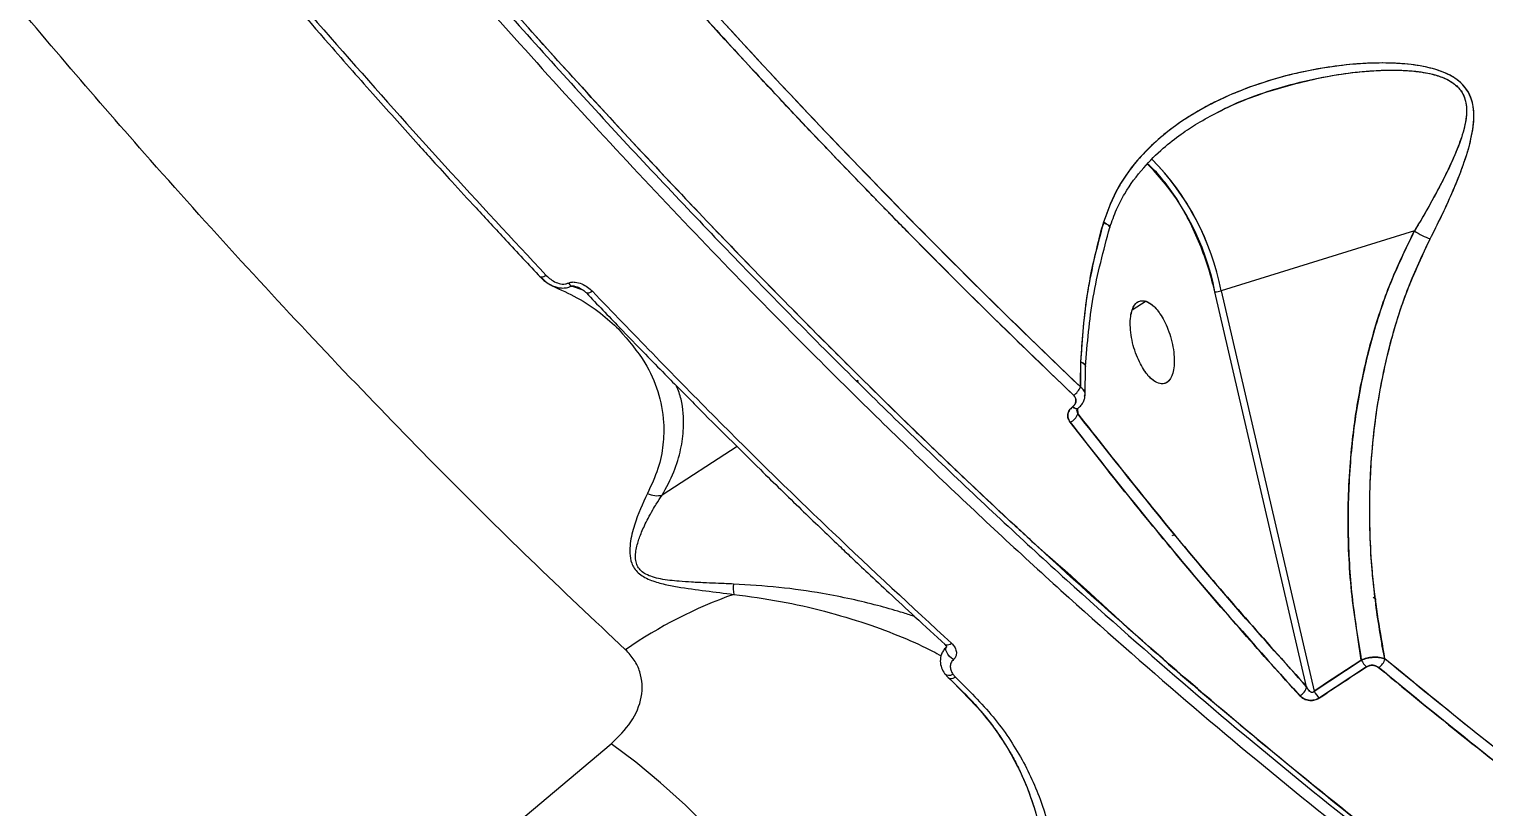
# Model space of a CAD drawing. Header units: millimetres. Extents: x -5873 to 5805, y -5301 to 4302.
# Drawn here: x -49.7 to 107.5, y 642.8 to 726.8 of the extents above; entities that cross this region are included whole.
import ezdxf

# ---------------------------------------------------------------- set-up
doc = ezdxf.new("R2010")
doc.units = ezdxf.units.MM
for name, color, linetype in [('DIKOM_ОБЪЕКТ', 7, 'Continuous'), ('DIKOM_РАЗМЕР_ЗОНА', 7, 'Continuous'), ('DIKOM_РАЗМЕР_ОБЪЕКТА', 7, 'Continuous')]:
    doc.layers.add(name, color=color, linetype=linetype)
doc.styles.add('style1', font='arial.ttf', dxfattribs={"width": 0.8})
doc.dimstyles.new('1-50', dxfattribs={"dimtxt": 300, "dimasz": 200, "dimexe": 100, "dimexo": 0, "dimgap": 100, "dimtad": 1, "dimtxsty": 'style1', "dimcen": 200, "dimclrd": 7, "dimclre": 7, "dimclrt": 7, "dimadec": 1, "dimazin": 2, "dimtfac": 1, "dimtmove": 0, "dimatfit": 2, "dimfxl": 0, "dimlwd": 25, "dimlwe": 18, "dimarcsym": 0})

# ---------------------------------------------------------------- blocks, each defined once
blk = doc.blocks.new('*D9')
at = {"layer": 'Defpoints', "color": 0, "transparency": 16777216}
for p in [(1338.11, 2802.44), (-4588.97, -1585.51), (-117.5, -1585.51)]:
    blk.add_point(p, dxfattribs=at)
at = {"layer": 'DIKOM_РАЗМЕР_ОБЪЕКТА', "color": 7, "lineweight": 18, "transparency": 16777216}
for p, q in [((1338.11, 2802.44), (-4688.97, 2802.44)), ((-117.5, -1585.51), (-4688.97, -1585.51))]:
    blk.add_line(p, q, dxfattribs=at)
at = {"layer": 'DIKOM_РАЗМЕР_ОБЪЕКТА', "color": 7, "lineweight": 25, "transparency": 16777216}
blk.add_line((-4588.97, 2602.44), (-4588.97, -1385.51), dxfattribs=at)
at = {"layer": 'DIKOM_РАЗМЕР_ОБЪЕКТА', "color": 7, "transparency": 16777216}
for points in [[(-4622.31, 2602.44), (-4555.64, 2602.44), (-4588.97, 2802.44)], [(-4622.31, -1385.51), (-4555.64, -1385.51), (-4588.97, -1585.51)]]:
    blk.add_solid(points, dxfattribs=at)
at = {"layer": 'DIKOM_РАЗМЕР_ОБЪЕКТА', "color": 7, "transparency": 16777216, "insert": (-4842.15, 460.98), "char_height": 300, "attachment_point": 5, "rotation": 90, "style": 'style1'}
blk.add_mtext('4400', dxfattribs=at)
blk = doc.blocks.new('*D10')
at = {"layer": 'Defpoints', "color": 0, "transparency": 16777216}
for p in [(4304.51, 1053.39), (-1538.59, -1332.39), (4304.51, -4224.84)]:
    blk.add_point(p, dxfattribs=at)
at = {"layer": 'DIKOM_РАЗМЕР_ОБЪЕКТА', "color": 7, "lineweight": 18, "transparency": 16777216}
for p, q in [((4304.51, 1053.39), (4304.51, -4324.84)), ((-1538.59, -1332.39), (-1538.59, -4324.84))]:
    blk.add_line(p, q, dxfattribs=at)
at = {"layer": 'DIKOM_РАЗМЕР_ОБЪЕКТА', "color": 7, "lineweight": 25, "transparency": 16777216}
blk.add_line((-1338.59, -4224.84), (4104.51, -4224.84), dxfattribs=at)
at = {"layer": 'DIKOM_РАЗМЕР_ОБЪЕКТА', "color": 7, "transparency": 16777216}
for points in [[(-1338.59, -4191.51), (-1338.59, -4258.18), (-1538.59, -4224.84)], [(4104.51, -4191.51), (4104.51, -4258.18), (4304.51, -4224.84)]]:
    blk.add_solid(points, dxfattribs=at)
at = {"layer": 'DIKOM_РАЗМЕР_ОБЪЕКТА', "color": 7, "transparency": 16777216, "insert": (1679.28, -3971.67), "char_height": 300, "attachment_point": 5, "style": 'style1'}
blk.add_mtext('5850', dxfattribs=at)
blk = doc.blocks.new('*D11')
at = {"layer": 'Defpoints', "color": 0, "transparency": 16777216}
for p in [(-510, 4302.44), (-5422.89, -3651.6), (284.83, -3651.6)]:
    blk.add_point(p, dxfattribs=at)
at = {"layer": 'DIKOM_РАЗМЕР_ЗОНА', "color": 7, "lineweight": 18, "transparency": 16777216}
for p, q in [((-510, 4302.44), (-5522.89, 4302.44)), ((284.83, -3651.6), (-5522.89, -3651.6))]:
    blk.add_line(p, q, dxfattribs=at)
at = {"layer": 'DIKOM_РАЗМЕР_ЗОНА', "color": 7, "lineweight": 25, "transparency": 16777216}
blk.add_line((-5422.89, 4102.44), (-5422.89, -3451.6), dxfattribs=at)
at = {"layer": 'DIKOM_РАЗМЕР_ЗОНА', "color": 7, "transparency": 16777216}
for points in [[(-5456.22, 4102.44), (-5389.56, 4102.44), (-5422.89, 4302.44)], [(-5456.22, -3451.6), (-5389.56, -3451.6), (-5422.89, -3651.6)]]:
    blk.add_solid(points, dxfattribs=at)
at = {"layer": 'DIKOM_РАЗМЕР_ЗОНА', "color": 7, "transparency": 16777216, "insert": (-5676.06, -474.49), "char_height": 300, "attachment_point": 5, "rotation": 90, "style": 'style1'}
blk.add_mtext('7950', dxfattribs=at)

msp = doc.modelspace()

# ---------------------------------------------------------------- linework, layer by layer
at = {"layer": 'DIKOM_ОБЪЕКТ', "color": 7, "linetype": 'Continuous', "lineweight": 15}
for p, q in [((84.886, 720.29), (84.88, 720.289)), ((76.09, 717.566), (76.047, 717.553)), ((66.222, 705.302), (66.462, 705.884)), ((66.222, 705.302), (66.493, 705.867)), ((65.945, 704.175), (66.222, 705.302)), ((100.002, 704.998), (79.107, 698.527)), ((10.183, 698.583), (8.916, 699.031)), ((88.35, 655.751), (78.443, 698.403)), ((79.107, 698.527), (89.155, 655.267)), ((71.001, 697.4), (69.499, 696.424)), ((14.007, 694.403), (14.069, 694.324)), ((59.731, 690.579), (59.716, 690.568)), ((63.928, 690.851), (63.901, 688.14)), ((64.424, 687.329), (64.465, 690.33)), ((39.942, 688.736), (39.751, 688.821)), ((73.237, 688.621), (73.248, 688.628)), ((63.557, 685.705), (63.636, 685.824)), ((63.622, 685.236), (63.562, 685.668)), ((63.586, 685.798), (63.622, 685.236)), ((63.836, 683.014), (63.837, 683.014)), ((64.097, 682.683), (64.099, 682.684)), ((26.82, 681.704), (18.722, 676.443)), ((83.876, 660.864), (83.927, 660.711)), ((96.428, 660.307), (96.815, 658.63)), ((89.155, 655.267), (94.259, 658.636)), ((49.237, 657.176), (49.657, 656.704)), ((50.413, 656.792), (50.135, 657.104)), ((94.826, 657.908), (89.733, 654.546)), ((97.202, 656.956), (97.202, 656.954)), ((98.426, 655.961), (98.427, 655.957))]:
    msp.add_line(p, q, dxfattribs=at)
at = {"layer": 'DIKOM_ОБЪЕКТ', "color": 7, "linetype": 'Continuous', "lineweight": 15, "flags": 128}
for points in [[(67.088, 705.375), (67.089, 705.376), (67.061, 705.482), (66.929, 705.613), (66.702, 705.763), (66.392, 705.924)], [(66.392, 705.924), (66.702, 705.763), (66.929, 705.613), (67.061, 705.482), (67.089, 705.376), (67.088, 705.373)], [(6.204, 700.192), (6.06, 700.107), (5.922, 700.044), (5.794, 700.005), (5.681, 699.992), (5.588, 700.005), (5.517, 700.043), (5.472, 700.102)], [(11.179, 698.471), (11.026, 698.382), (10.881, 698.318), (10.747, 698.282), (10.631, 698.274), (10.537, 698.295), (10.475, 698.338)], [(64.465, 690.331), (64.457, 690.403), (64.371, 690.562), (64.191, 690.714), (63.928, 690.851)], [(63.928, 690.851), (64.191, 690.714), (64.371, 690.562), (64.457, 690.403), (64.465, 690.331)], [(63.656, 685.841), (63.619, 685.813), (63.514, 685.786), (63.381, 685.808), (63.229, 685.878), (63.067, 685.991)], [(63.067, 685.991), (63.229, 685.878), (63.381, 685.808), (63.514, 685.786), (63.619, 685.813), (63.637, 685.824)], [(73.843, 672.109), (74.094, 672.202), (74.131, 672.211)], [(49.2, 660.395), (49.213, 660.381), (49.298, 660.315), (49.406, 660.28), (49.534, 660.277), (49.676, 660.305), (49.828, 660.365), (49.982, 660.453)], [(50.189, 658.68), (49.976, 658.837), (49.775, 659.035), (49.6, 659.256), (49.467, 659.483), (49.385, 659.697), (49.362, 659.882), (49.4, 660.022), (49.426, 660.056)], [(50.413, 656.792), (50.267, 656.709), (50.123, 656.651), (49.986, 656.621), (49.861, 656.618), (49.753, 656.644), (49.664, 656.698), (49.633, 656.728)], [(-111.46, 503.638), (-104.44, 515.358), (-97.112, 526.902), (-89.48, 538.266), (-81.549, 549.442), (-73.322, 560.425), (-64.804, 571.208), (-56.001, 581.785), (-46.916, 592.152), (-37.555, 602.301), (-27.923, 612.229), (-18.026, 621.928), (-7.868, 631.393), (2.545, 640.621), (13.207, 649.604)], [(44.621, 607.831), (43.701, 610.593), (42.544, 613.477), (41.162, 616.455), (39.567, 619.501), (37.774, 622.587), (35.799, 625.685), (33.66, 628.766), (31.376, 631.803), (28.968, 634.768), (26.459, 637.634), (23.87, 640.374), (21.227, 642.964), (18.552, 645.38), (15.871, 647.6), (13.207, 649.604)]]:
    msp.add_lwpolyline(points, dxfattribs=at)
at = {"layer": 'DIKOM_ОБЪЕКТ', "color": 7, "linetype": 'Continuous', "lineweight": 15}
for centre, radius, start, end in [((52.176, 693.382), 26.743, 10.82232, 44.97233), ((51.923, 693.312), 27.68, 10.85978, 44.68549), ((51.879, 693.295), 27.725, 10.87674, 44.55765), ((104.492, 711.636), 8.014, 235.91905, 249.5509), ((9.513, 699.942), 1.089, 212.21241, 236.74046), ((78.31, 700.962), 2.563, 272.99131, 288.12049), ((62.247, 688.742), 1.761, 301.66313, 339.99434), ((62.217, 685.689), 1.477, 293.07844, 342.163), ((33.261, 666.51), 6.856, 177.13712, 186.52311), ((42.939, 619.076), 49.483, 109.46602, 124.71145), ((96.227, 659.585), 2.185, 205.75411, 230.11246), ((95.324, 659.13), 1.529, 301.68117, 346.12759), ((49.732, 657.72), 0.735, 227.70553, 303.17977), ((87.009, 656.019), 1.367, 295.68231, 348.70756), ((91.131, 656.262), 2.213, 206.72555, 230.83168)]:
    msp.add_arc(centre, radius, start, end, dxfattribs=at)
for points, knots in [([(-223.16, 1258.698), (-224.292, 1255.334), (-226.548, 1248.632), (-228.882, 1237.372), (-230.441, 1225.35), (-231.168, 1212.534), (-231.1, 1199.009), (-230.252, 1184.83), (-228.649, 1170.06), (-226.312, 1154.758), (-223.269, 1138.984), (-219.547, 1122.799), (-215.175, 1106.261), (-210.183, 1089.427), (-204.601, 1072.354), (-198.461, 1055.095), (-191.795, 1037.705), (-184.636, 1020.234), (-177.017, 1002.731), (-168.97, 985.244), (-160.529, 967.819), (-153.27, 953.536), (-147.422, 942.407), (-143.129, 934.402), (-138.773, 926.441), (-134.358, 918.528), (-129.887, 910.667), (-125.364, 902.862), (-119.534, 892.985), (-112.337, 881.096), (-103.702, 867.282), (-93.909, 852.096), (-82.917, 835.651), (-70.696, 818.094), (-58.386, 801.095), (-46.027, 784.683), (-34.556, 770.03), (-23.991, 756.989), (-14.324, 745.411), (-4.604, 734.122), (5.154, 723.136), (14.938, 712.467), (24.733, 702.13), (35.828, 690.808), (48.204, 678.696), (61.818, 666.036), (75.323, 654.156), (88.7, 643.008), (97.474, 636.263), (101.857, 632.894)], [0, 0, 0, 0, 0.0271357, 0.0540498, 0.0807422, 0.1072129, 0.133462, 0.1594895, 0.1852953, 0.2108795, 0.2362419, 0.2613828, 0.286302, 0.3109995, 0.3354753, 0.3597294, 0.383762, 0.4075729, 0.431162, 0.4545296, 0.4776755, 0.5005996, 0.5112386, 0.5218229, 0.5323527, 0.542828, 0.5532487, 0.5636147, 0.5739263, 0.5926882, 0.6112665, 0.6296615, 0.6544486, 0.6788948, 0.7030001, 0.7267641, 0.7501872, 0.7681705, 0.7861325, 0.8040731, 0.8219922, 0.8398899, 0.8577663, 0.8756212, 0.9005808, 0.9254985, 0.9503743, 0.9752081, 1, 1, 1, 1]), ([(14.761, 659.753), (11.333, 662.981), (4.467, 669.449), (-5.903, 679.747), (-16.318, 690.483), (-26.764, 701.684), (-36.563, 712.59), (-45.714, 723.118), (-54.226, 733.201), (-62.749, 743.596), (-71.273, 754.294), (-79.782, 765.286), (-88.12, 776.371), (-96.283, 787.534), (-104.271, 798.762), (-112.216, 810.248), (-120.104, 821.979), (-127.921, 833.945), (-135.159, 845.357), (-141.835, 856.173), (-147.966, 866.361), (-154.019, 876.681), (-159.985, 887.125), (-165.853, 897.684), (-171.613, 908.347), (-178.407, 921.299), (-186.105, 936.574), (-194.513, 954.161), (-202.504, 971.864), (-208.941, 987.044), (-214.022, 999.69), (-217.923, 1009.823), (-221.641, 1019.93), (-225.167, 1029.997), (-228.491, 1040.012), (-231.605, 1049.961), (-234.805, 1060.865), (-237.985, 1072.655), (-241.022, 1085.232), (-243.627, 1097.557), (-245.785, 1109.599), (-247.604, 1122.169), (-248.942, 1135.121), (-249.623, 1148.253), (-249.617, 1160.773), (-248.979, 1168.468), (-248.659, 1172.326)], [0, 0, 0, 0, 0.024718, 0.049515, 0.0743908, 0.0993449, 0.1243774, 0.1447742, 0.1653295, 0.1860432, 0.2069152, 0.2279452, 0.2491332, 0.2694019, 0.2898708, 0.3105399, 0.3314092, 0.3524789, 0.3737486, 0.3911653, 0.4087376, 0.4264653, 0.4443488, 0.4623874, 0.4805817, 0.4989315, 0.5286792, 0.5588428, 0.5894223, 0.620418, 0.638318, 0.6563541, 0.674526, 0.6928339, 0.7112779, 0.7298579, 0.748574, 0.7733223, 0.7982563, 0.8233761, 0.8486818, 0.8741735, 0.9053761, 0.9367478, 0.9682891, 1, 1, 1, 1]), ([(-74.961, 826.428), (-73.466, 824.295), (-70.7, 820.347), (-66.854, 814.952), (-63.678, 810.545), (-61.083, 806.975), (-58.83, 803.901), (-56.678, 800.983), (-53.179, 796.271), (-48.32, 789.813), (-40.45, 779.556), (-30.845, 767.374), (-18.742, 752.56), (-5.788, 737.318), (8.011, 721.779), (21.762, 706.981), (35.422, 692.951), (48.943, 679.714), (62.419, 667.177), (75.815, 655.366), (89.098, 644.315), (102.242, 634.044), (115.201, 624.592), (127.938, 615.984), (140.415, 608.246), (152.605, 601.395), (164.479, 595.446), (176.013, 590.412), (187.173, 586.311), (197.851, 583.18), (208.035, 580.988), (217.673, 579.79), (225.121, 579.399), (229.168, 579.739), (230.337, 579.837)], [0, 0, 0, 0, 0.0146523, 0.0271114, 0.0373357, 0.0453143, 0.0520535, 0.0588991, 0.0658591, 0.0853453, 0.1048591, 0.1397028, 0.1745473, 0.2160271, 0.2575095, 0.2990756, 0.3395071, 0.3799116, 0.4203164, 0.4607224, 0.5011282, 0.5415567, 0.5820549, 0.6224676, 0.6628783, 0.7032899, 0.7437036, 0.7841199, 0.8246141, 0.8650705, 0.9046839, 0.9443008, 0.9839198, 1, 1, 1, 1]), ([(186.123, 587.132), (182.606, 588.405), (175.592, 590.945), (164.655, 595.811), (153.472, 601.417), (142.009, 607.833), (130.275, 615.044), (118.498, 622.903), (106.723, 631.345), (95.023, 640.283), (83.227, 649.831), (71.367, 659.96), (59.202, 670.883), (46.724, 682.64), (33.931, 695.278), (21.092, 708.549), (8.275, 722.384), (-4.448, 736.705), (-16.796, 751.177), (-28.776, 765.766), (-40.399, 780.445), (-51.898, 795.511), (-63.276, 810.926), (-70.701, 821.456), (-74.419, 826.73)], [0, 0, 0, 0, 0.0469268, 0.0935785, 0.1400689, 0.1865089, 0.2330083, 0.2796774, 0.3239389, 0.3681857, 0.412185, 0.4560314, 0.4998189, 0.5462968, 0.5929217, 0.6398069, 0.6867707, 0.7334511, 0.7799559, 0.8237426, 0.8675643, 0.9115129, 0.9556835, 1, 1, 1, 1]), ([(-74.419, 826.73), (-71.871, 823.105), (-66.651, 815.677), (-58.495, 804.438), (-49.858, 792.829), (-41.112, 781.403), (-32.306, 770.208), (-23.849, 759.745), (-17.834, 752.496), (-14.41, 748.43), (-13.325, 747.146), (-12.236, 745.861), (-11.141, 744.574), (-10.042, 743.286), (-6.213, 738.816), (0.145, 731.516), (8.832, 721.826), (16.876, 713.097), (24.263, 705.284), (30.987, 698.343), (37.04, 692.231), (42.42, 686.908), (47.127, 682.337), (50.995, 678.64), (54.092, 675.719), (56.417, 673.549), (57.998, 672.083), (58.869, 671.281), (59.204, 670.972), (59.342, 670.845), (59.401, 670.79), (59.427, 670.767), (59.438, 670.756), (59.443, 670.752), (59.446, 670.75), (63.191, 667.555), (70.042, 661.034), (80.438, 652.217), (90.259, 644.098), (99.271, 637.017), (107.483, 630.834), (113.193, 626.713), (116.919, 624.096), (118.786, 622.799), (120.627, 621.534), (122.443, 620.301), (124.233, 619.099), (129.839, 615.379), (139.089, 609.546), (151.679, 602.358), (163.717, 596.243), (175.224, 591.085), (182.512, 588.441), (186.123, 587.132)], [0, 0, 0, 0, 0.0304209, 0.0623319, 0.0957331, 0.1306243, 0.1625614, 0.1956531, 0.2257284, 0.2297332, 0.2337531, 0.2377887, 0.2418395, 0.2459056, 0.2499868, 0.2842986, 0.3161635, 0.3455813, 0.3725526, 0.3970771, 0.4191542, 0.4387849, 0.4559682, 0.4707046, 0.4811918, 0.4899527, 0.4962339, 0.4985741, 0.4995217, 0.4999228, 0.5000961, 0.500172, 0.5002052, 0.5002199, 0.5002261, 0.5002312, 0.5398575, 0.5779839, 0.6146114, 0.6497392, 0.6794117, 0.707923, 0.7151987, 0.7223946, 0.7295108, 0.7365476, 0.7435043, 0.7503818, 0.8020669, 0.8528713, 0.9027951, 0.951838, 1, 1, 1, 1]), ([(26.697, 818.802), (27.95, 817.267), (30.512, 814.128), (34.459, 809.37), (38.589, 804.454), (42.905, 799.39), (47.406, 794.185), (51.758, 789.231), (55.428, 785.114), (58.433, 781.779), (61.129, 778.814), (64.105, 775.571), (67.438, 771.978), (70.951, 768.238), (74.291, 764.727), (76.581, 762.347), (77.9, 760.985), (78.464, 760.403), (78.98, 759.873), (79.447, 759.392), (79.867, 758.962), (81.962, 756.815), (85.573, 753.157), (90.655, 748.105), (95.63, 743.249), (100.574, 738.513), (105.645, 733.749), (110.185, 729.568), (114.263, 725.879), (117.75, 722.77), (121.145, 719.786), (124.447, 716.926), (127.657, 714.185), (130.775, 711.56), (135.909, 707.298), (142.93, 701.634), (151.682, 694.884), (160.295, 688.537), (168.799, 682.572), (177.224, 676.978), (186.028, 671.46), (195.177, 666.115), (204.7, 661.016), (213.956, 656.54), (222.993, 652.623), (228.79, 650.537), (231.679, 649.498)], [0, 0, 0, 0, 0.0179876, 0.036776, 0.0563658, 0.0767562, 0.0979467, 0.1199374, 0.1380064, 0.1494629, 0.1620315, 0.1757123, 0.1910471, 0.2085284, 0.2246544, 0.2375301, 0.2403655, 0.2429777, 0.2453672, 0.2475337, 0.2494771, 0.2511976, 0.2766466, 0.2996032, 0.3217501, 0.3456954, 0.368272, 0.3922597, 0.4088967, 0.4251312, 0.4409632, 0.4563929, 0.4714206, 0.4860462, 0.50027, 0.5438566, 0.5855949, 0.625487, 0.6683375, 0.7099847, 0.7504311, 0.8008984, 0.850377, 0.8999628, 0.9501455, 1, 1, 1, 1]), ([(26.697, 818.802), (30.768, 813.855), (38.913, 803.955), (51.33, 789.635), (63.884, 775.714), (76.548, 762.285), (89.242, 749.417), (101.652, 737.416), (113.749, 726.263), (125.536, 715.912), (137.252, 706.143), (148.893, 696.962), (160.852, 688.086), (173.034, 679.659), (185.337, 671.827), (197.3, 664.898), (208.926, 658.865), (220.195, 653.763), (230.782, 649.642), (237.362, 647.719), (240.493, 646.805)], [0, 0, 0, 0, 0.0553791, 0.1108169, 0.1664568, 0.2224439, 0.2783423, 0.3339096, 0.3861328, 0.4383163, 0.4905823, 0.5430554, 0.5958388, 0.6545407, 0.7129086, 0.771123, 0.8293615, 0.8878044, 0.946626, 1, 1, 1, 1]), ([(-38.45, 750.208), (-37.12, 748.59), (-34.736, 745.686), (-31.557, 741.871), (-29.079, 738.921), (-27.016, 736.481), (-23.133, 731.917), (-18.206, 726.216), (-12.371, 719.599), (-8.645, 715.441), (-5.903, 712.411), (-3.833, 710.136), (-1.202, 707.269), (1.993, 703.817), (4.314, 701.347), (5.569, 700.011)], [0, 0, 0, 0, 0.0917654, 0.1646112, 0.2185959, 0.2618784, 0.3060496, 0.4843693, 0.5980524, 0.7029263, 0.7371981, 0.7838661, 0.8432031, 0.9152327, 1, 1, 1, 1]), ([(-37.858, 750.437), (-34.181, 745.988), (-26.858, 737.127), (-15.807, 724.34), (-4.795, 711.98), (2.548, 704.11), (6.204, 700.192)], [0, 0, 0, 0, 0.2531174, 0.5041551, 0.7531182, 1, 1, 1, 1]), ([(19.238, 732.524), (23.331, 728.035), (31.511, 719.065), (42.946, 707.172), (53.503, 696.546), (59.946, 690.346), (63.171, 687.244)], [0, 0, 0, 0, 0.2802026, 0.559922, 0.7797711, 1, 1, 1, 1]), ([(63.171, 687.244), (61.331, 689.006), (57.488, 692.688), (51.741, 698.343), (47.576, 702.522), (45.157, 704.978), (44.375, 705.773), (43.588, 706.577), (42.794, 707.39), (41.993, 708.212), (40.785, 709.455), (38.952, 711.351), (36.276, 714.14), (32.943, 717.651), (28.954, 721.906), (24.31, 726.926), (21.002, 730.578), (19.238, 732.524)], [0, 0, 0, 0, 0.1256969, 0.2625174, 0.3921208, 0.4097309, 0.4274905, 0.4453954, 0.4634495, 0.4816509, 0.4999999, 0.545844, 0.6066863, 0.6825214, 0.7733517, 0.8791796, 1, 1, 1, 1]), ([(63.901, 688.14), (60.267, 691.642), (52.984, 698.66), (42.011, 709.785), (31.012, 721.305), (23.693, 729.343), (20.036, 733.358)], [0, 0, 0, 0, 0.2485299, 0.4981386, 0.7492336, 1, 1, 1, 1]), ([(63.901, 688.14), (59.804, 692.094), (51.616, 699.996), (40.195, 711.663), (29.664, 722.772), (23.247, 729.828), (20.036, 733.358)], [0, 0, 0, 0, 0.2802056, 0.5599261, 0.7797725, 1, 1, 1, 1]), ([(101.693, 704.127), (102.106, 704.943), (102.936, 706.585), (104.046, 709.008), (104.88, 711.033), (105.456, 712.635), (105.828, 713.819), (106.137, 715.014), (106.356, 716.202), (106.444, 717.365), (106.362, 718.656), (105.993, 719.806), (105.292, 720.75), (104.613, 721.351), (103.798, 721.849), (102.907, 722.237), (101.937, 722.542), (100.43, 722.886), (98.262, 723.13), (95.483, 723.156), (92.209, 722.926), (88.519, 722.358), (84.92, 721.46), (81.852, 720.425), (79.312, 719.365), (76.832, 718.099), (74.479, 716.624), (72.318, 714.94), (70.543, 713.209), (69.125, 711.471), (67.594, 709.18), (66.874, 707.229), (66.392, 705.924)], [0, 0, 0, 0, 0.0416715, 0.0837966, 0.1248944, 0.1470151, 0.1678055, 0.1873334, 0.2103858, 0.2311807, 0.2499779, 0.2813221, 0.2969825, 0.3127521, 0.3279327, 0.3442119, 0.3593014, 0.3756816, 0.415676, 0.4582059, 0.5007579, 0.5629441, 0.6254789, 0.6673041, 0.7089092, 0.7499004, 0.7936437, 0.8352076, 0.8748675, 0.9067464, 0.9375956, 1, 1, 1, 1]), ([(101.693, 704.127), (102.183, 705.101), (103.165, 707.049), (104.455, 709.943), (105.555, 712.81), (106.344, 715.656), (106.536, 718.143), (105.877, 720.151), (104.554, 721.505), (102.412, 722.5), (99.661, 723.034), (95.481, 723.231), (90.255, 722.751), (84.849, 721.5), (80.327, 719.859), (76.656, 718.052), (73.265, 715.801), (70.293, 713.044), (67.827, 709.785), (66.87, 707.21), (66.392, 705.924)], [0, 0, 0, 0, 0.0497513, 0.0995738, 0.1496188, 0.1997432, 0.2504857, 0.2826917, 0.3150566, 0.3473096, 0.3953996, 0.4428513, 0.5362862, 0.629825, 0.69163, 0.7533232, 0.8152596, 0.8766727, 0.9383976, 1, 1, 1, 1]), ([(78.706, 717.8), (79.278, 718.093), (81.041, 718.995), (84.198, 720.118), (88.094, 721.224), (91.419, 721.861), (94.096, 722.197), (96.177, 722.354), (98.205, 722.384), (99.908, 722.278), (101.174, 722.095), (102.146, 721.88), (103.059, 721.585), (103.916, 721.17), (104.641, 720.623), (105.171, 719.959), (105.496, 719.202), (105.648, 718.32), (105.614, 717.312), (105.411, 716.206), (105.124, 715.214), (104.812, 714.33), (104.501, 713.539), (104.129, 712.671), (103.768, 711.888), (103.431, 711.193), (103.129, 710.589), (102.783, 709.918), (102.392, 709.179), (102.077, 708.599), (101.786, 708.074), (101.471, 707.511), (100.863, 706.445), (100.34, 705.567), (100.002, 704.998)], [0, 0, 0, 0, 0.0415692, 0.1280836, 0.2151079, 0.3017357, 0.344945, 0.3881946, 0.435721, 0.4754784, 0.4985588, 0.5193548, 0.5412732, 0.5631469, 0.5853435, 0.6070363, 0.6280745, 0.6509492, 0.67901, 0.708241, 0.7383826, 0.7572128, 0.7779934, 0.8007379, 0.8254536, 0.8394701, 0.8552073, 0.8726677, 0.8918525, 0.9127596, 0.9176827, 0.93253, 0.9563323, 1, 1, 1, 1]), ([(84.194, 720.07), (86.183, 720.638), (90.146, 721.769), (95.298, 722.382), (99.38, 722.374), (101.879, 722.02), (103.657, 721.349), (104.739, 720.584), (105.413, 719.563), (105.742, 718.015), (105.414, 715.967), (104.528, 713.506), (103.293, 710.858), (101.788, 708.025), (100.597, 706.007), (100.002, 704.998)], [0, 0, 0, 0, 0.1524057, 0.3037021, 0.3794139, 0.4543644, 0.4909246, 0.5269403, 0.5627614, 0.5990162, 0.6723813, 0.7468338, 0.8220246, 0.9109744, 1, 1, 1, 1]), ([(67.088, 705.374), (67.313, 706.027), (67.748, 707.289), (68.916, 709.493), (70.573, 711.754), (72.7, 713.846), (74.689, 715.406), (76.674, 716.71), (78.904, 717.942), (81.66, 719.207), (83.751, 719.91), (84.88, 720.289)], [0, 0, 0, 0, 0.0853694, 0.1651334, 0.3106873, 0.4347851, 0.5375869, 0.625341, 0.7292126, 0.8538116, 1, 1, 1, 1]), ([(78.443, 698.403), (78.224, 699.259), (77.776, 701.011), (76.826, 703.624), (75.672, 706.162), (74.334, 708.505), (72.881, 710.48), (71.796, 711.722), (71.217, 712.159), (71.143, 712.215)], [0, 0, 0, 0, 0.1521853, 0.3116224, 0.4762944, 0.6437114, 0.811135, 0.9758067, 1, 1, 1, 1]), ([(66.392, 705.924), (65.74, 703.406), (64.438, 698.371), (64.098, 693.358), (63.928, 690.851)], [0, 0, 0, 0, 0.4998958, 1, 1, 1, 1]), ([(66.392, 705.924), (66.01, 704.512), (65.251, 701.7), (64.325, 696.647), (64.078, 693.05), (63.928, 690.851)], [0, 0, 0, 0, 0.2813028, 0.5606606, 1, 1, 1, 1]), ([(64.465, 690.33), (64.661, 692.827), (65.053, 697.83), (66.409, 702.856), (67.088, 705.374)], [0, 0, 0, 0, 0.499112, 1, 1, 1, 1]), ([(94.259, 658.636), (93.839, 661.267), (92.999, 666.523), (92.709, 674.521), (93.131, 681.831), (94.135, 688.381), (95.546, 694.153), (97.432, 699.757), (99.143, 703.247), (100.002, 704.998)], [0, 0, 0, 0, 0.167776, 0.3351006, 0.5005202, 0.625977, 0.7506811, 0.8748677, 1, 1, 1, 1]), ([(100.002, 704.998), (99.047, 703.031), (97.144, 699.111), (95.138, 692.772), (93.728, 686.25), (92.93, 679.48), (92.745, 672.553), (93.133, 665.534), (93.884, 660.932), (94.259, 658.636)], [0, 0, 0, 0, 0.1401718, 0.2793952, 0.4196373, 0.5598765, 0.7062613, 0.8534701, 1, 1, 1, 1]), ([(96.808, 658.763), (96.315, 661.63), (95.328, 667.365), (95.022, 676.136), (95.599, 684.252), (96.974, 691.569), (98.87, 698.089), (100.75, 702.111), (101.693, 704.127)], [0, 0, 0, 0, 0.1871571, 0.3744227, 0.5611698, 0.7082099, 0.8537887, 1, 1, 1, 1]), ([(96.808, 658.763), (96.609, 659.803), (96.206, 661.901), (95.759, 665.059), (95.394, 668.552), (95.191, 672.037), (95.147, 675.562), (95.242, 678.759), (95.492, 682.226), (95.939, 685.881), (96.627, 689.707), (97.683, 694.059), (99.238, 698.95), (100.873, 702.397), (101.693, 704.127)], [0, 0, 0, 0, 0.0682465, 0.1376643, 0.2050071, 0.2937735, 0.361534, 0.4310106, 0.4988984, 0.5845982, 0.6675261, 0.749221, 0.8741204, 1, 1, 1, 1]), ([(5.506, 700.053), (5.698, 699.865), (6.093, 699.481), (6.616, 699.211), (6.884, 699.073)], [0, 0, 0, 0, 0.4875147, 1, 1, 1, 1]), ([(5.644, 699.997), (5.784, 699.845), (6.134, 699.465), (6.887, 699.023), (7.701, 698.807), (8.408, 698.836), (8.744, 698.965), (8.916, 699.031)], [0, 0, 0, 0, 0.1696954, 0.4233766, 0.6961688, 0.8443231, 1, 1, 1, 1]), ([(6.204, 700.192), (6.357, 700.045), (6.663, 699.753), (7.241, 699.416), (7.797, 699.249), (8.27, 699.246), (8.484, 699.323), (8.591, 699.361)], [0, 0, 0, 0, 0.2488807, 0.4985537, 0.7486176, 0.8742866, 1, 1, 1, 1]), ([(8.591, 699.361), (8.702, 699.401), (8.933, 699.485), (9.446, 699.476), (10.052, 699.297), (10.68, 698.94), (11.013, 698.627), (11.179, 698.471)], [0, 0, 0, 0, 0.1197734, 0.2515024, 0.5014503, 0.7511509, 1, 1, 1, 1]), ([(6.824, 699.065), (7.741, 698.649), (9.686, 697.768), (12.078, 696.193), (13.406, 694.959), (14.045, 694.365)], [0, 0, 0, 0, 0.3162913, 0.6710727, 1, 1, 1, 1]), ([(8.916, 699.031), (8.939, 699.038), (8.989, 699.053), (9.107, 699.057), (9.298, 699.034), (9.438, 698.985), (9.526, 698.954)], [0, 0, 0, 0, 0.0988497, 0.2162119, 0.506352, 1, 1, 1, 1]), ([(9.532, 698.96), (9.701, 698.888), (10.05, 698.74), (10.328, 698.477), (10.471, 698.342)], [0, 0, 0, 0, 0.4861435, 1, 1, 1, 1]), ([(10.531, 698.298), (11.718, 697.057), (13.847, 694.832), (16.675, 691.917), (18.877, 689.666), (20.708, 687.806), (24.148, 684.333), (28.499, 680.006), (33.632, 675.006), (36.9, 671.874), (39.299, 669.596), (41.109, 667.887), (43.406, 665.738), (46.191, 663.154), (48.209, 661.311), (49.299, 660.314)], [0, 0, 0, 0, 0.0917434, 0.1645843, 0.2185634, 0.2618503, 0.306027, 0.4843668, 0.5980652, 0.7029582, 0.7372266, 0.7838958, 0.8432325, 0.915256, 1, 1, 1, 1]), ([(11.179, 698.471), (15.503, 693.995), (24.144, 685.05), (37.1, 672.358), (45.69, 664.419), (49.982, 660.453)], [0, 0, 0, 0, 0.3338561, 0.6671884, 1, 1, 1, 1]), ([(72.336, 688.536), (72.089, 688.662), (71.585, 688.919), (70.906, 689.736), (70.365, 690.649), (69.944, 691.582), (69.596, 692.644), (69.363, 693.757), (69.269, 694.822), (69.317, 695.75), (69.486, 696.48), (69.798, 697.101), (70.288, 697.519), (70.767, 697.439), (71.001, 697.4)], [0, 0, 0, 0, 0.0986968, 0.2017109, 0.2683483, 0.3414753, 0.4193751, 0.5000008, 0.5806267, 0.6585248, 0.7316453, 0.7982859, 0.9012977, 1, 1, 1, 1]), ([(72.336, 688.536), (72.115, 688.645), (71.612, 688.893), (70.928, 689.699), (70.364, 690.649), (69.944, 691.582), (69.596, 692.644), (69.363, 693.757), (69.269, 694.822), (69.316, 695.749), (69.486, 696.48), (69.81, 697.127), (70.311, 697.527), (70.79, 697.438), (71.001, 697.4)], [0, 0, 0, 0, 0.0887138, 0.201692, 0.2684611, 0.3414654, 0.4193702, 0.5000008, 0.5806318, 0.6585348, 0.7315339, 0.7983057, 0.91129, 1, 1, 1, 1]), ([(71.001, 697.4), (71.222, 697.291), (71.725, 697.043), (72.409, 696.237), (72.973, 695.287), (73.393, 694.354), (73.741, 693.292), (73.975, 692.179), (74.069, 691.113), (74.021, 690.187), (73.851, 689.456), (73.528, 688.809), (73.026, 688.409), (72.547, 688.497), (72.336, 688.536)], [0, 0, 0, 0, 0.0887062, 0.2016858, 0.2684634, 0.341462, 0.4193637, 0.4999988, 0.5806345, 0.6585357, 0.7315386, 0.7983112, 0.9112951, 1, 1, 1, 1]), ([(71.001, 697.4), (71.248, 697.274), (71.752, 697.017), (72.431, 696.2), (72.973, 695.287), (73.393, 694.354), (73.741, 693.292), (73.975, 692.179), (74.069, 691.114), (74.02, 690.186), (73.851, 689.456), (73.54, 688.835), (73.05, 688.417), (72.571, 688.497), (72.336, 688.536)], [0, 0, 0, 0, 0.0986965, 0.2017057, 0.2683515, 0.3414727, 0.4193694, 0.4999993, 0.58063, 0.6585262, 0.7316503, 0.7982916, 0.9013046, 1, 1, 1, 1]), ([(14.069, 694.324), (15.072, 693.162), (16.845, 691.112), (18.349, 687.706), (18.957, 684.724), (18.88, 681.907), (18.39, 679.357), (17.546, 677.527), (17.126, 676.616)], [0, 0, 0, 0, 0.2474188, 0.4369062, 0.6247739, 0.7499482, 0.8754864, 1, 1, 1, 1]), ([(63.928, 690.851), (63.917, 690.507), (63.89, 689.601), (63.897, 688.699), (63.901, 688.14)], [0, 0, 0, 0, 0.3797576, 1, 1, 1, 1]), ([(18.722, 676.443), (19.176, 677.29), (20.094, 679.003), (20.792, 681.41), (21.117, 684.058), (20.986, 686.363), (20.46, 687.769), (20.285, 688.237)], [0, 0, 0, 0, 0.1881226, 0.3800217, 0.5735688, 0.8580612, 1, 1, 1, 1]), ([(63.171, 687.244), (63.258, 687.134), (63.432, 686.914), (63.444, 686.547), (63.325, 686.224), (63.153, 686.069), (63.067, 685.991)], [0, 0, 0, 0, 0.2801667, 0.5599879, 0.7799779, 1, 1, 1, 1]), ([(63.067, 685.991), (63.118, 686.033), (63.221, 686.117), (63.365, 686.32), (63.452, 686.603), (63.408, 686.953), (63.25, 687.147), (63.171, 687.244)], [0, 0, 0, 0, 0.1239691, 0.2508843, 0.5003801, 0.7502958, 1, 1, 1, 1]), ([(63.636, 685.824), (63.761, 685.931), (64.006, 686.139), (64.247, 686.536), (64.392, 686.936), (64.406, 687.197), (64.413, 687.325)], [0, 0, 0, 0, 0.26306, 0.5156459, 0.7612026, 1, 1, 1, 1]), ([(63.901, 688.14), (64.058, 688.004), (64.273, 687.817), (64.397, 687.528), (64.398, 687.398), (64.399, 687.329)], [0, 0, 0, 0, 0.5588951, 0.7675958, 1, 1, 1, 1]), ([(64.347, 687.142), (64.375, 687.209), (64.462, 687.418), (64.313, 687.784), (64.039, 688.021), (63.901, 688.14)], [0, 0, 0, 0, 0.1910715, 0.5917426, 1, 1, 1, 1]), ([(62.795, 684.33), (62.713, 684.466), (62.548, 684.737), (62.533, 685.194), (62.683, 685.642), (62.939, 685.875), (63.067, 685.991)], [0, 0, 0, 0, 0.2499261, 0.4999774, 0.7496469, 1, 1, 1, 1]), ([(63.067, 685.991), (62.926, 685.859), (62.643, 685.595), (62.524, 685.121), (62.572, 684.686), (62.721, 684.449), (62.795, 684.33)], [0, 0, 0, 0, 0.2795633, 0.5589903, 0.779512, 1, 1, 1, 1]), ([(63.622, 685.236), (63.59, 685.328), (63.541, 685.467), (63.536, 685.614), (63.534, 685.666)], [0, 0, 0, 0, 0.6519304, 1, 1, 1, 1]), ([(62.795, 684.33), (65.084, 681.413), (69.66, 675.582), (77.917, 665.609), (83.928, 658.892), (87.602, 654.787)], [0, 0, 0, 0, 0.2801012, 0.5599816, 1, 1, 1, 1]), ([(87.602, 654.787), (85.562, 657.044), (81.382, 661.668), (75.222, 668.87), (68.985, 676.428), (64.901, 681.642), (62.795, 684.33)], [0, 0, 0, 0, 0.2440509, 0.5000272, 0.7422778, 1, 1, 1, 1]), ([(88.35, 655.751), (86.017, 658.342), (81.352, 663.522), (73.084, 673.243), (67.212, 680.687), (63.622, 685.236)], [0, 0, 0, 0, 0.2801046, 0.559984, 1, 1, 1, 1]), ([(63.622, 685.236), (67.706, 680.059), (75.865, 669.714), (84.191, 660.402), (88.35, 655.751)], [0, 0, 0, 0, 0.5005036, 1, 1, 1, 1]), ([(17.126, 676.616), (16.613, 675.522), (15.841, 673.874), (15.28, 671.58), (15.189, 670.185), (15.328, 669.269), (15.679, 668.552), (16.105, 668.052), (16.685, 667.631), (17.588, 667.197), (18.837, 666.834), (20.869, 666.443), (23.426, 666.107), (25.443, 665.856), (26.449, 665.731)], [0, 0, 0, 0, 0.2445852, 0.3686473, 0.4311114, 0.4946801, 0.5269769, 0.5593426, 0.591802, 0.6241129, 0.6876302, 0.7506843, 0.8757009, 1, 1, 1, 1]), ([(26.413, 666.852), (25.884, 666.874), (24.918, 666.914), (23.412, 666.975), (21.991, 667.043), (20.667, 667.129), (19.551, 667.239), (18.575, 667.384), (17.699, 667.59), (16.974, 667.878), (16.427, 668.249), (16.129, 668.631), (15.973, 668.968), (15.857, 669.369), (15.823, 669.919), (15.906, 670.597), (16.063, 671.238), (16.266, 671.859), (16.507, 672.483), (16.819, 673.186), (17.221, 673.992), (17.656, 674.775), (18.161, 675.614), (18.502, 676.125), (18.71, 676.437)], [0, 0, 0, 0, 0.0686931, 0.125387, 0.1940426, 0.2508369, 0.2943412, 0.3365119, 0.3762245, 0.4092611, 0.4390182, 0.4687358, 0.4846979, 0.5017039, 0.5414094, 0.5833982, 0.6264554, 0.6627422, 0.7042232, 0.7509356, 0.8073062, 0.87544, 0.9241388, 1, 1, 1, 1]), ([(17.126, 676.616), (17.393, 676.525), (17.929, 676.343), (18.45, 676.406), (18.71, 676.437)], [0, 0, 0, 0, 0.4999138, 1, 1, 1, 1]), ([(18.71, 676.437), (18.711, 676.437), (18.713, 676.438), (18.717, 676.439), (18.72, 676.441), (18.722, 676.443)], [0, 0, 0, 0, 0.1926295, 0.4193017, 1, 1, 1, 1]), ([(73.852, 672.098), (73.865, 672.111), (73.937, 672.18), (74.068, 672.149), (74.174, 672.125)], [0, 0, 0, 0, 0.1863531, 1, 1, 1, 1]), ([(46.007, 663.331), (45.926, 663.359), (45.445, 663.523), (44.138, 663.932), (41.978, 664.551), (39.146, 665.237), (35.608, 665.931), (31.354, 666.55), (28.063, 666.751), (26.413, 666.852)], [0, 0, 0, 0, 0.0162792, 0.0969315, 0.2409616, 0.3917361, 0.5494644, 0.7741797, 1, 1, 1, 1]), ([(26.449, 665.731), (28.147, 665.501), (31.529, 665.043), (36.342, 663.942), (40.821, 662.606), (44.742, 661.117), (47.521, 659.859), (48.567, 659.253), (48.869, 659.078)], [0, 0, 0, 0, 0.1855176, 0.3694866, 0.5549502, 0.7392944, 0.9246501, 1, 1, 1, 1]), ([(95.851, 665.196), (95.764, 665.256), (95.662, 665.327), (95.559, 665.409), (95.544, 665.42)], [0, 0, 0, 0, 0.8608989, 1, 1, 1, 1]), ([(49.227, 660.366), (49.312, 660.269), (49.43, 660.133), (49.446, 660.046), (49.409, 660.022), (49.395, 660.012)], [0, 0, 0, 0, 0.5998351, 0.8400307, 1, 1, 1, 1]), ([(49.982, 660.453), (50.102, 660.325), (50.343, 660.071), (50.525, 659.609), (50.516, 659.198), (50.381, 658.881), (50.252, 658.746), (50.189, 658.68)], [0, 0, 0, 0, 0.2501061, 0.4997681, 0.7493, 0.8773417, 1, 1, 1, 1]), ([(13.207, 649.604), (13.989, 650.361), (15.551, 651.873), (16.472, 654.18), (16.61, 656.024), (16.361, 657.377), (15.779, 658.663), (15.102, 659.388), (14.761, 659.753)], [0, 0, 0, 0, 0.2497224, 0.4992596, 0.6240133, 0.749456, 0.8739769, 1, 1, 1, 1]), ([(49.395, 660.012), (49.291, 659.901), (49.088, 659.683), (48.835, 659.183), (48.728, 658.537), (48.862, 657.798), (49.114, 657.38), (49.237, 657.176)], [0, 0, 0, 0, 0.1417615, 0.2788911, 0.5356564, 0.7734275, 1, 1, 1, 1]), ([(50.189, 658.68), (50.134, 658.623), (50.021, 658.507), (49.883, 658.239), (49.827, 657.886), (49.909, 657.473), (50.059, 657.227), (50.135, 657.104)], [0, 0, 0, 0, 0.1222977, 0.2502207, 0.5002693, 0.7496191, 1, 1, 1, 1]), ([(94.259, 658.636), (93.303, 658.014), (91.595, 656.903), (89.9, 655.767), (89.155, 655.267)], [0, 0, 0, 0, 0.5599969, 1, 1, 1, 1]), ([(96.808, 658.763), (96.628, 658.823), (96.257, 658.946), (95.534, 658.957), (94.828, 658.851), (94.448, 658.707), (94.259, 658.636)], [0, 0, 0, 0, 0.2648198, 0.5454786, 0.7738622, 1, 1, 1, 1]), ([(94.259, 658.636), (94.469, 658.714), (94.89, 658.871), (95.617, 658.961), (96.3, 658.934), (96.639, 658.82), (96.808, 658.763)], [0, 0, 0, 0, 0.2498631, 0.4995837, 0.7493801, 1, 1, 1, 1]), ([(149.336, 620.55), (146.812, 622.129), (141.644, 625.364), (133.577, 630.767), (125.037, 636.765), (116.026, 643.431), (106.579, 650.74), (100.102, 656.059), (96.808, 658.763)], [0, 0, 0, 0, 0.1489163, 0.305005, 0.4685177, 0.6395496, 0.8167609, 1, 1, 1, 1]), ([(149.336, 620.55), (146.164, 622.543), (139.828, 626.526), (130.146, 633.126), (119.772, 640.6), (108.672, 649.048), (100.767, 655.522), (96.808, 658.763)], [0, 0, 0, 0, 0.1870212, 0.3735592, 0.5599014, 0.7796524, 1, 1, 1, 1]), ([(89.733, 654.546), (90.681, 655.181), (92.372, 656.314), (94.076, 657.421), (94.826, 657.908)], [0, 0, 0, 0, 0.5599966, 1, 1, 1, 1]), ([(94.826, 657.908), (94.945, 657.968), (95.184, 658.087), (95.588, 658.083), (95.907, 657.986), (96.054, 657.881), (96.127, 657.829)], [0, 0, 0, 0, 0.2783825, 0.5572901, 0.7785215, 1, 1, 1, 1]), ([(96.127, 657.829), (96.043, 657.888), (95.876, 658.005), (95.583, 658.077), (95.337, 658.08), (95.152, 658.052), (94.977, 657.996), (94.877, 657.938), (94.826, 657.908)], [0, 0, 0, 0, 0.25006, 0.4996378, 0.6255939, 0.749595, 0.8733226, 1, 1, 1, 1]), ([(148.73, 619.568), (145.976, 621.294), (140.394, 624.793), (131.759, 630.612), (123.065, 636.768), (114.275, 643.318), (105.367, 650.237), (99.247, 655.265), (96.127, 657.829)], [0, 0, 0, 0, 0.1622325, 0.3288994, 0.5000003, 0.6599899, 0.8266567, 1, 1, 1, 1]), ([(96.127, 657.829), (99.493, 655.067), (106.215, 649.549), (116.178, 641.859), (126.611, 634.197), (137.503, 626.648), (144.984, 621.93), (148.73, 619.568)], [0, 0, 0, 0, 0.1870188, 0.3735555, 0.5598971, 0.7796487, 1, 1, 1, 1]), ([(49.737, 656.651), (50.696, 655.722), (52.444, 654.03), (54.418, 651.568), (55.727, 649.654), (56.684, 648.045), (57.488, 646.465), (58.267, 644.678), (58.671, 643.396), (58.867, 642.774)], [0, 0, 0, 0, 0.2203894, 0.4013262, 0.5422153, 0.62837, 0.7361215, 0.8720361, 1, 1, 1, 1]), ([(50.413, 656.792), (51.83, 655.385), (54.651, 652.584), (57.751, 647.908), (59.947, 642.996), (61.122, 637.888), (61.285, 632.661), (60.41, 627.418), (58.599, 622.202), (56.597, 618.856), (55.594, 617.18)], [0, 0, 0, 0, 0.1259323, 0.2506946, 0.3753581, 0.5006658, 0.6250675, 0.7504798, 0.8749989, 1, 1, 1, 1]), ([(50.514, 655.865), (51.561, 654.816), (53.975, 652.397), (56.729, 648.171), (58.879, 643.362), (60.014, 638.354), (60.162, 633.233), (59.292, 628.097), (57.506, 622.989), (55.541, 619.714), (54.557, 618.073)], [0, 0, 0, 0, 0.0986215, 0.2272846, 0.3558471, 0.4850695, 0.613358, 0.7426882, 0.8710956, 1, 1, 1, 1]), ([(89.155, 655.267), (89.139, 655.245), (89.11, 655.203), (89.051, 655.158), (88.984, 655.134), (88.894, 655.134), (88.779, 655.179), (88.552, 655.362), (88.439, 655.581), (88.35, 655.751)], [0, 0, 0, 0, 0.071021, 0.1335676, 0.1918438, 0.2507723, 0.3601888, 0.5011023, 1, 1, 1, 1]), ([(89.155, 655.267), (89.139, 655.245), (89.109, 655.203), (89.049, 655.157), (88.968, 655.129), (88.862, 655.141), (88.746, 655.203), (88.54, 655.385), (88.433, 655.59), (88.35, 655.751)], [0, 0, 0, 0, 0.0710258, 0.1348071, 0.1948026, 0.288405, 0.3980867, 0.5276459, 1, 1, 1, 1]), ([(87.602, 654.787), (87.744, 654.662), (88.026, 654.412), (88.639, 654.249), (89.266, 654.295), (89.578, 654.462), (89.733, 654.546)], [0, 0, 0, 0, 0.2814014, 0.5614198, 0.7807876, 1, 1, 1, 1]), ([(89.733, 654.546), (89.648, 654.495), (89.479, 654.394), (89.176, 654.304), (88.861, 654.266), (88.448, 654.294), (87.975, 654.45), (87.726, 654.675), (87.602, 654.787)], [0, 0, 0, 0, 0.1262442, 0.2501006, 0.3734939, 0.5004145, 0.7497627, 1, 1, 1, 1])]:
    msp.add_open_spline(points, degree=3, knots=knots, dxfattribs=at)

# ---------------------------------------------------------------- dimensions: what is measured, and where the dimension line sits
at = {"layer": 'DIKOM_РАЗМЕР_ЗОНА'}
dim = msp.add_linear_dim(base=(-5422.889, -3651.603), p1=(-510.005, 4302.437), p2=(284.83, -3651.603), angle=90, text='7950', dimstyle='1-50', dxfattribs=at)
dim.commit()
dim.dimension.update_dxf_attribs({"geometry": '*D11', "text_midpoint": (-5422.889, -474.491), "dimtype": 160})
at = {"layer": 'DIKOM_РАЗМЕР_ОБЪЕКТА'}
dim = msp.add_linear_dim(base=(-4588.973, -1585.515), p1=(1338.114, 2802.437), p2=(-117.504, -1585.515), angle=90, text='4400', dimstyle='1-50', dxfattribs=at)
dim.commit()
dim.dimension.update_dxf_attribs({"geometry": '*D9', "text_midpoint": (-4588.973, 460.978), "dimtype": 160})
dim = msp.add_linear_dim(base=(4304.512, -4224.842), p1=(-1538.592, -1332.389), p2=(4304.512, 1053.391), text='5850', dimstyle='1-50', dxfattribs=at)
dim.commit()
dim.dimension.update_dxf_attribs({"geometry": '*D10', "text_midpoint": (1679.282, -4224.842), "dimtype": 160})

doc.saveas('drawing.dxf')
